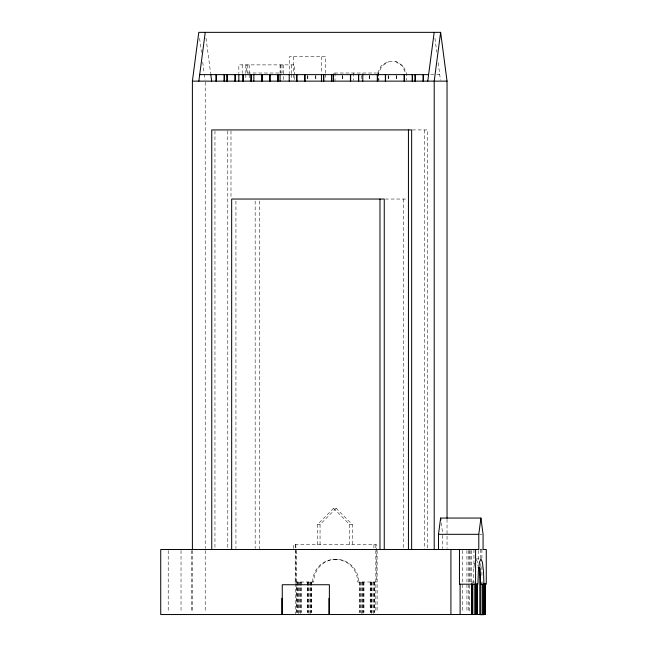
<?xml version="1.0" encoding="UTF-8"?>
<svg xmlns="http://www.w3.org/2000/svg" width="647" height="647" viewBox="0 0 647 647"><rect width="100%" height="100%" fill="white"/><g stroke="black" fill="none" stroke-linecap="round" stroke-linejoin="round"><path stroke-width="0.49" stroke-dasharray="3.23 2.43" d="M473.127 583.222L473.499 571.552L474.599 562.308M377.767 73.006L381.132 65.865L387.755 61.643L396.441 61.643L403.065 65.865L406.429 73.006L406.429 80.236M378.624 81.134L378.624 73.006L381.981 65.865L388.604 61.643M317.483 544.62L317.483 524.563L333.601 508.299L336.165 508.299L352.291 524.563L352.291 544.62M320.047 544.62L320.047 524.563L336.165 508.299M334.523 73.006L376.465 73.006M378.624 73.006L378.94 80.236M430.659 74.631L435.698 74.631M436.709 74.631L439.734 74.631M412.365 129.926L427.675 129.926L427.675 549.497M385.329 199.041L407.764 199.041M317.483 524.563L320.047 524.563M333.601 508.299L349.728 524.563L352.291 524.563M480.042 534.317L482.055 534.317M479.945 549.497L482.241 549.497M476.095 558.919L478.99 558.919M312.614 582.025A22.726 22.532 -90 0 1 335.138 559.299L336.205 559.299A22.726 22.532 -90 0 1 358.737 582.025M294.797 582.025L313.682 582.025A22.726 22.532 -90 0 1 336.205 559.299M471.526 582.025L474.752 582.025M482.25 582.122L483.083 582.122M395.592 61.643L402.216 65.865L405.572 73.006M476.467 559.768L477.591 562.308L478.012 565.915M434.954 38.254L436.757 52.019M438.181 62.832L440.461 80.212M441.254 522.841L442.637 533.363M206.029 38.254L210.679 73.653M199.583 38.327L201.419 52.261M202.729 62.217L204.169 73.176M204.298 74.17L205.083 80.139M481.902 549.497L481.902 558.507M481.902 566.513L481.902 575.515M480.794 549.497L480.794 558.418M480.794 563.375L480.794 567.338M478.23 550.46L478.23 561.006M473.952 549.497L473.952 567.718M471.388 550.492L471.388 583.198M470.151 550.492L470.151 584.192M469.512 550.492L469.512 583.198M469.512 585.171L469.512 612.588M468.557 550.5L468.557 612.547M466.94 550.5L466.94 612.547M462.67 550.5L462.67 612.547M447.037 519.217L447.037 548.486M442.758 535.271L442.758 548.551M424.464 129.926L424.464 549.497M403.485 199.041L403.485 549.497M396.474 75.562L396.474 80.212M396.263 75.562L396.263 80.212M388.41 75.562L388.41 80.212M388.2 75.562L388.2 81.134M377.112 550.5L377.112 612.547M375.834 544.62L375.834 549.497M375.834 550.484L375.834 612.58M374.451 582.025L374.451 612.58M374.233 582.025L374.233 612.58M373.909 544.62L373.909 549.497M373.432 582.025L373.432 614.545M372.89 582.025L372.89 612.58M371.758 582.025L371.758 614.545M371.224 582.025L371.224 612.58M370.424 582.025L370.424 612.58M370.197 582.025L370.197 612.58M369.607 75.562L369.607 80.212M369.388 75.562L369.388 80.212M363.97 582.025L363.97 612.58M363.751 582.025L363.751 612.58M362.951 582.025L362.951 614.545M362.417 582.025L362.417 612.58M361.333 75.562L361.333 80.212M361.277 582.025L361.277 614.545M360.743 582.025L360.743 612.58M359.942 582.025L359.942 612.58M359.724 582.025L359.724 612.58M353.642 73.006L353.642 80.236M349.728 524.563L349.728 544.62M342.732 75.562L342.732 80.212M342.522 75.562L342.522 80.212M335.017 73.006L335.017 81.134M325.748 73.329L325.748 56.742L289.233 56.742L289.233 73.329M325.748 74.308L325.748 80.163M321.47 56.742L321.47 73.329M315.865 75.562L315.865 80.212M315.655 75.562L315.655 80.212M311.66 582.025L311.66 612.58M311.442 582.025L311.442 612.58M310.633 582.025L310.633 614.545M310.099 582.025L310.099 612.58M308.967 582.025L308.967 614.545M308.433 582.025L308.433 612.58M307.802 75.562L307.802 80.212M307.592 75.562L307.592 81.134M307.632 582.025L307.632 612.58M307.406 582.025L307.406 612.58M301.178 582.025L301.178 612.58M300.96 582.025L300.96 612.58M300.159 582.025L300.159 614.545M299.626 582.025L299.626 612.58M298.485 582.025L298.485 614.545M297.952 582.025L297.952 612.58M297.151 582.025L297.151 612.58M296.933 582.025L296.933 612.58M296.504 550.5L296.504 585.527M296.504 586.53L296.504 612.547M295.865 544.62L295.865 548.519M295.865 550.484L295.865 582.025M295.226 544.62L295.226 548.519M295.226 549.497L295.226 614.545M294.733 75.4L294.733 64.878L238.84 64.878L238.84 73.483M294.733 76.354L294.733 81.134M293.503 56.742L293.503 73.483M293.503 74.437L293.503 80.179M293.301 548.519L293.301 544.62L376.473 544.62L376.473 582.025L357.67 582.025A22.726 22.532 -90 0 0 335.138 559.299M291.368 64.878L291.368 73.483M291.368 74.437L291.368 80.179M283.451 64.878L283.451 75.4M283.451 76.354L283.451 81.134M282.043 64.878L282.043 73.006L246.539 73.006L246.539 64.878M280.798 64.878L280.798 73.006M280.078 64.878L280.078 73.483M259.447 201.055L259.447 548.672M255.169 201.063L255.169 548.486M249.192 64.878L249.192 73.483M249.192 74.437L249.192 80.179M247.785 64.878L247.785 73.006M245.82 64.878L245.82 73.483M245.82 74.437L245.82 80.179M242.204 64.878L242.204 73.483M235.937 201.063L235.937 548.486M230.987 130.937L230.987 198.508M227.784 130.937L227.784 548.486M214.958 130.937L214.958 548.486M205.212 82.145L205.212 548.486M205.212 550.5L205.212 612.547M192.394 550.5L192.394 612.547M191.714 550.5L191.714 612.547M181.031 550.5L181.031 612.547M168.212 550.5L168.212 612.547"/><path stroke-width="0.97" d="M192.394 549.497L192.394 81.134L198.799 32.35L440.623 32.35L447.037 81.134L447.037 518.207M198.839 81.134L205.253 32.35M427.764 81.134L434.177 32.35M440.623 32.35L434.21 81.134L434.21 549.497M438.488 549.497L438.488 534.317L440.623 518.061L480.931 518.061L483.066 534.317L483.066 549.497L486.269 549.497L486.269 584.192L480.664 584.192L479.815 567.718L478.23 567.718M485.501 583.958L485.501 614.513L160.731 614.545L160.731 549.497L478.788 549.497L478.788 534.317L480.931 518.061M199.697 74.631L428.637 74.631M192.394 81.134L447.037 81.134M438.488 534.317L478.788 534.317M479.856 614.65L484.11 614.65L484.11 584.095M440.623 518.061L440.874 519.97M210.809 74.631L211.658 81.134M483.924 584.192L483.519 571.552L482.427 562.308L480.931 558.919L479.435 562.308L478.335 571.552L477.939 584.192L459.467 584.192L459.467 549.497M485.274 583.958L485.274 614.513M483.94 583.958L483.891 614.65M482.549 584.095L482.549 614.65M480.883 582.122L480.883 614.65M479.815 567.718L479.815 614.545M477.162 583.998L477.162 614.545M476.944 583.998L476.944 614.545M475.771 583.998L475.771 614.545M475.585 549.497L475.602 614.545M474.219 583.998L474.219 614.545M472.545 583.998L472.545 614.545M471.744 583.998L471.744 614.545M471.526 583.998L471.526 614.545M460.106 584.192L460.106 614.545M450.919 549.497L450.919 614.545M423.34 74.631L423.34 81.134M423.13 74.631L423.13 81.134M415.285 74.631L415.285 81.134M415.067 74.631L415.067 81.134M412.446 74.631L412.446 81.134M412.228 74.631L412.228 81.134M411.646 549.497L411.646 129.926L211.755 129.926L211.755 549.497M408.435 129.926L408.435 549.497M404.383 74.631L404.383 81.134M404.165 74.631L404.165 81.134M385.572 74.631L385.572 81.134M385.361 74.631L385.361 81.134M384.253 549.497L384.253 199.041L231.666 199.041L231.666 549.497M379.983 199.041L379.983 549.497M377.516 74.631L377.516 81.134L377.444 73.912M377.298 74.631L377.298 81.134M362.773 73.912L362.773 81.134M358.705 74.631L358.705 81.134M358.495 74.631L358.495 81.134M350.642 74.631L350.642 81.134M350.431 74.631L350.431 81.134M333.52 73.912L333.52 81.134M331.838 74.631L331.838 81.134M331.62 74.631L331.62 81.134M329.372 614.545L329.372 584.734L282.27 584.734L282.27 614.545M328.943 598.289L328.943 614.545M323.775 74.631L323.775 81.134M323.565 74.631L323.565 81.134M321.47 74.308L321.47 81.134M304.963 74.631L304.963 81.134M304.753 74.631L304.753 81.134M296.908 74.631L296.908 81.134M296.69 74.631L296.69 81.134M289.233 74.308L289.233 81.134M281.841 598.289L281.841 614.545M280.078 74.437L280.078 81.134M278.097 74.631L278.097 81.134M277.887 74.631L277.887 81.134M270.034 74.631L270.034 81.134M269.823 74.631L269.823 81.134M262.124 74.631L262.124 81.134M261.914 74.631L261.914 81.134M253.85 74.631L253.85 81.134M251.23 74.631L251.23 81.134M251.012 74.631L251.012 81.134M243.167 74.631L243.167 81.134M242.957 74.631L242.957 81.134M238.84 74.437L238.84 81.134M235.257 74.631L235.257 81.134M235.047 74.631L235.047 81.134M227.194 74.631L227.194 81.134M226.984 74.631L226.984 81.134M224.355 74.631L224.355 81.134M224.145 74.631L224.145 81.134M216.3 74.631L216.3 81.134M216.082 74.631L216.082 81.134"/></g></svg>
